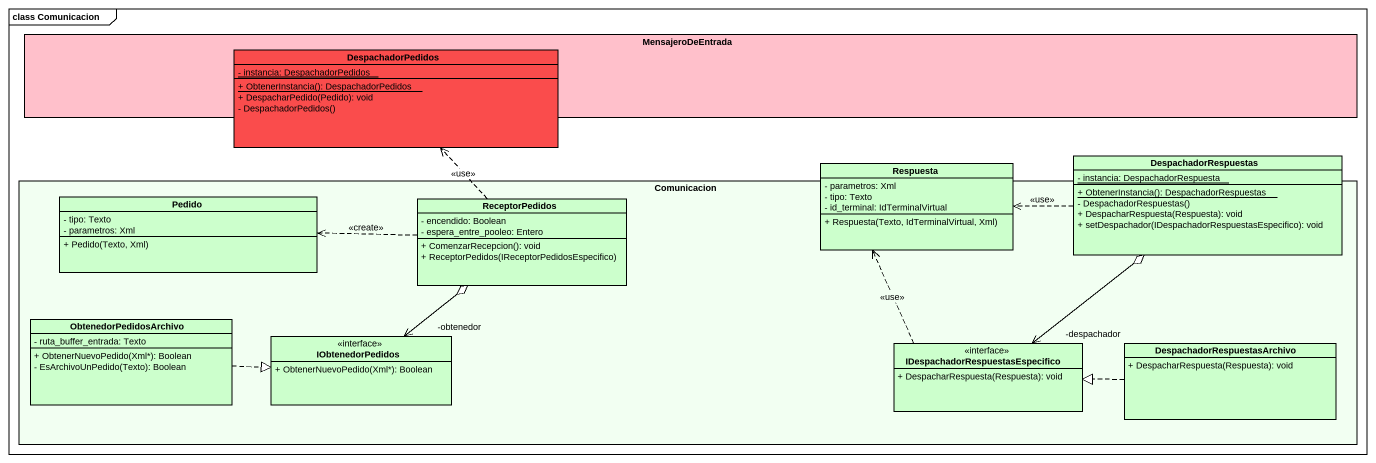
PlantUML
@startuml
mainframe class Comunicacion
allowmixing
hide circle
hide empty members
skinparam classAttributeIconSize 0
rectangle MensajeroDeEntrada #FFC0CB
class DespachadorPedidos #FA4C4C {
  {static} - instancia: DespachadorPedidos
  {static} + ObtenerInstancia(): DespachadorPedidos
  + DespacharPedido(Pedido): void
  - DespachadorPedidos()
}
rectangle Comunicacion #F2FFF2 {
  class Pedido #CCFFCC {
    - tipo: Texto
    - parametros: Xml
    + Pedido(Texto, Xml)
  }
  class ReceptorPedidos #CCFFCC {
    - encendido: Boolean
    - espera_entre_pooleo: Entero
    + ComenzarRecepcion(): void
    + ReceptorPedidos(IReceptorPedidosEspecifico)
  }
  class ObtenedorPedidosArchivo #CCFFCC {
    - ruta_buffer_entrada: Texto
    + ObtenerNuevoPedido(Xml*): Boolean
    - EsArchivoUnPedido(Texto): Boolean
  }
  class IObtenedorPedidos <<interface>> #CCFFCC {
    + ObtenerNuevoPedido(Xml*): Boolean
  }
  class "IDespachadorRespuestasEspecifico" as IDespachadorRespuestasEspeci <<interface>> #CCFFCC {
    + DespacharRespuesta(Respuesta): void
  }
  class DespachadorRespuestasArchivo #CCFFCC {
    + DespacharRespuesta(Respuesta): void
  }
}
class Respuesta #CCFFCC {
  - parametros: Xml
  - tipo: Texto
  - id_terminal: IdTerminalVirtual
  + Respuesta(Texto, IdTerminalVirtual, Xml)
}
class DespachadorRespuestas #CCFFCC {
  {static} - instancia: DespachadorRespuesta
  {static} + ObtenerInstancia(): DespachadorRespuestas
  - DespachadorRespuestas()
  + DespacharRespuesta(Respuesta): void
  + setDespachador(IDespachadorRespuestasEspecifico): void
}
DespachadorRespuestas .left.> Respuesta : <<use>>
DespachadorRespuestas o--> "-despachador" IDespachadorRespuestasEspeci
ReceptorPedidos .up.> DespachadorPedidos : <<use>>
ReceptorPedidos .left.> Pedido : <<create>>
ReceptorPedidos o--> "-obtenedor" IObtenedorPedidos
ObtenedorPedidosArchivo .right.|> IObtenedorPedidos
IDespachadorRespuestasEspeci .up.> Respuesta : <<use>>
DespachadorRespuestasArchivo .left.|> IDespachadorRespuestasEspeci
@enduml
